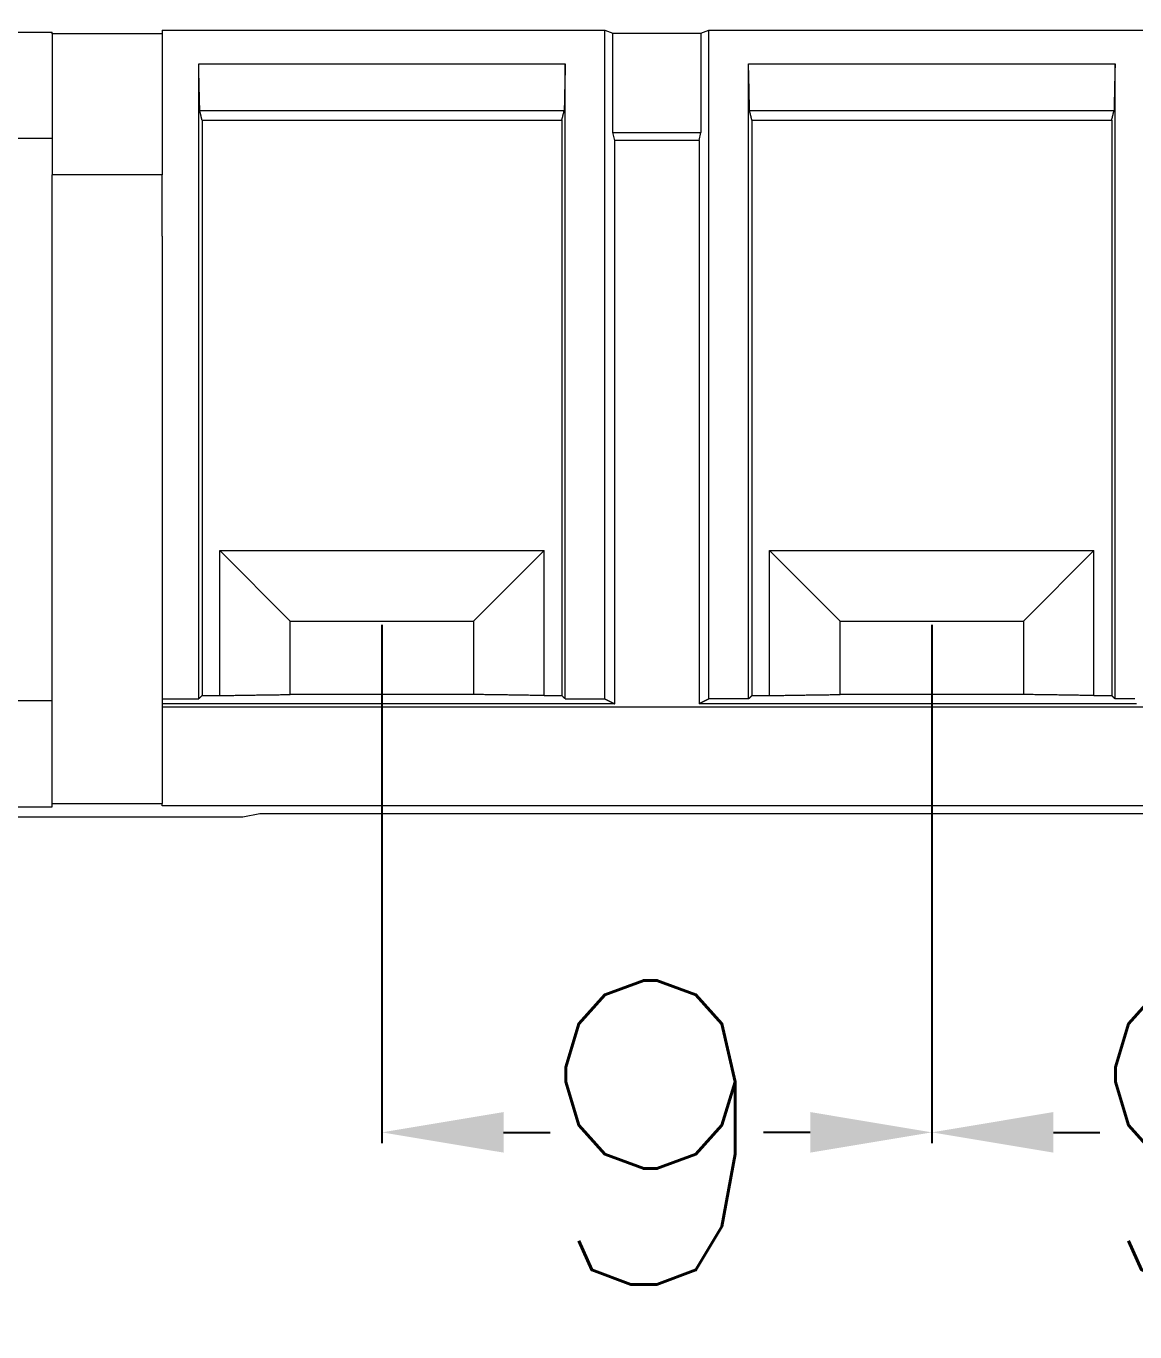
# Model space of a CAD drawing. Header units: millimetres. Extents: x 1136 to 1992, y 400 to 1005.
# Drawn here: x 1215.56 to 1233.8, y 635.07 to 656.54 of the extents above; entities that cross this region are included whole.
import ezdxf

# ---------------------------------------------------------------- set-up
doc = ezdxf.new("R2010")
doc.units = ezdxf.units.MM
doc.layers.add('6', color=7, linetype='Continuous', true_color=0xffffff)
doc.styles.get("Standard").update_dxf_attribs({"font": 'txt', "bigfont": 'gbcbig.shx'})
doc.dimstyles.get("Standard").update_dxf_attribs({"dimtxt": 5, "dimasz": 2, "dimexe": 0.18, "dimexo": 0.0625, "dimgap": 0.09, "dimtad": 0, "dimdec": 1, "dimdsep": 46, "dimtxsty": 'Standard', "dimcen": 0.09, "dimclrd": 5, "dimclre": 5, "dimclrt": 3, "dimadec": 0, "dimazin": 2, "dimtfac": 1, "dimtdec": 1, "dimtofl": 0, "dimtmove": 0, "dimatfit": 3, "dimfxl": 1, "dimtolj": 1, "dimtzin": 0, "dimarcsym": 0})

# ---------------------------------------------------------------- blocks, each defined once
blk = doc.blocks.new('*D105')
at = {"color": 5, "lineweight": -2}
for p, q in [((1212.867, 651.906), (1212.867, 662.823)), ((1214.867, 662.643), (1338.367, 662.643)), ((1481.212, 662.643), (1357.713, 662.643)), ((1483.212, 651.745), (1483.212, 662.823))]:
    blk.add_line(p, q, dxfattribs=at)
at = {"color": 5}
for points in [[(1214.867, 662.976), (1214.867, 662.31), (1212.867, 662.643)], [(1481.212, 662.976), (1481.212, 662.31), (1483.212, 662.643)]]:
    blk.add_solid(points, dxfattribs=at)
at = {"layer": 'Defpoints', "color": 0}
for p in [(1483.212, 662.643), (1212.867, 651.844), (1483.212, 651.683)]:
    blk.add_point(p, dxfattribs=at)
at = {"color": 3, "lineweight": 18, "insert": (1348.04, 662.643), "char_height": 5, "attachment_point": 5}
blk.add_mtext('\\A1;270.3', dxfattribs=at)
blk = doc.blocks.new('*D107')
at = {"color": 5, "lineweight": -2}
for p, q in [((1209.601, 655.745), (1209.601, 670.106)), ((1211.601, 669.926), (1337.95, 669.926)), ((1484.479, 669.926), (1358.13, 669.926)), ((1486.479, 655.792), (1486.479, 670.106))]:
    blk.add_line(p, q, dxfattribs=at)
at = {"color": 5}
for points in [[(1211.601, 670.259), (1211.601, 669.592), (1209.601, 669.926)], [(1484.479, 670.259), (1484.479, 669.592), (1486.479, 669.926)]]:
    blk.add_solid(points, dxfattribs=at)
at = {"layer": 'Defpoints', "color": 0}
for p in [(1486.479, 669.926), (1209.601, 655.682), (1486.479, 655.73)]:
    blk.add_point(p, dxfattribs=at)
at = {"color": 3, "lineweight": 18, "insert": (1348.04, 669.926), "char_height": 5, "attachment_point": 5}
blk.add_mtext('\\A1;276.9', dxfattribs=at)
blk = doc.blocks.new('*D108')
at = {"color": 5, "lineweight": -2}
for p, q in [((1221.41, 646.696), (1221.41, 638.172)), ((1230.455, 646.696), (1230.455, 638.172)), ((1223.41, 638.352), (1224.176, 638.352)), ((1228.455, 638.352), (1227.689, 638.352))]:
    blk.add_line(p, q, dxfattribs=at)
at = {"color": 5}
for points in [[(1223.41, 638.686), (1223.41, 638.019), (1221.41, 638.352)], [(1228.455, 638.686), (1228.455, 638.019), (1230.455, 638.352)]]:
    blk.add_solid(points, dxfattribs=at)
at = {"layer": 'Defpoints', "color": 0}
for p in [(1221.41, 646.758), (1230.455, 646.758), (1230.455, 638.352)]:
    blk.add_point(p, dxfattribs=at)
at = {"color": 3, "lineweight": 18, "insert": (1225.932, 638.352), "char_height": 5, "attachment_point": 5}
blk.add_mtext('\\A1;9', dxfattribs=at)
blk = doc.blocks.new('*D109')
at = {"color": 5, "lineweight": -2}
for p, q in [((1239.5, 646.696), (1239.5, 638.172)), ((1230.455, 640.991), (1230.455, 638.172)), ((1232.455, 638.352), (1233.221, 638.352)), ((1237.5, 638.352), (1236.734, 638.352))]:
    blk.add_line(p, q, dxfattribs=at)
at = {"color": 5}
for points in [[(1232.455, 638.686), (1232.455, 638.019), (1230.455, 638.352)], [(1237.5, 638.686), (1237.5, 638.019), (1239.5, 638.352)]]:
    blk.add_solid(points, dxfattribs=at)
at = {"layer": 'Defpoints', "color": 0}
for p in [(1239.5, 646.758), (1230.455, 641.054), (1239.5, 638.352)]:
    blk.add_point(p, dxfattribs=at)
at = {"color": 3, "lineweight": 18, "insert": (1234.977, 638.352), "char_height": 5, "attachment_point": 5}
blk.add_mtext('\\A1;9', dxfattribs=at)

msp = doc.modelspace()

# ---------------------------------------------------------------- linework, layer by layer
at = {"layer": '6', "color": 92, "linetype": 'Continuous', "lineweight": 18}
for p, q in [((1210.265, 656.446), (1215.983, 656.446)), ((1215.983, 656.416), (1215.983, 656.446)), ((1217.792, 656.416), (1215.983, 656.416)), ((1215.983, 656.416), (1215.983, 654.095)), ((1217.792, 656.479), (1225.077, 656.479)), ((1217.792, 656.479), (1217.792, 656.416)), ((1217.792, 656.416), (1217.792, 654.095)), ((1225.077, 645.479), (1225.077, 656.479)), ((1225.077, 656.479), (1225.21, 656.426)), ((1225.21, 654.794), (1225.21, 656.426)), ((1225.21, 656.426), (1226.655, 656.426)), ((1226.655, 656.426), (1226.788, 656.479)), ((1226.655, 656.426), (1226.655, 654.794)), ((1226.788, 645.479), (1226.788, 656.479)), ((1226.788, 656.479), (1234.122, 656.479)), ((1218.395, 645.479), (1218.395, 655.924)), ((1224.425, 645.479), (1224.425, 655.924)), ((1227.44, 645.479), (1227.44, 655.924)), ((1233.47, 645.479), (1233.47, 655.924)), ((1218.45, 654.999), (1218.45, 645.535)), ((1224.37, 654.999), (1224.37, 645.535)), ((1227.495, 654.999), (1227.495, 645.535)), ((1233.415, 654.999), (1233.415, 645.535)), ((1209.763, 654.698), (1215.983, 654.698)), ((1225.238, 654.664), (1225.21, 654.794)), ((1225.21, 654.794), (1226.655, 654.794)), ((1226.626, 654.664), (1226.655, 654.794)), ((1226.626, 654.664), (1225.238, 654.664)), ((1225.238, 645.399), (1225.238, 654.664)), ((1226.626, 654.664), (1226.626, 645.399)), ((1217.792, 654.095), (1215.983, 654.095)), ((1215.983, 653.09), (1215.983, 654.095)), ((1217.792, 653.09), (1217.792, 654.095)), ((1215.983, 644.261), (1215.983, 653.09)), ((1217.792, 653.09), (1217.792, 644.261)), ((1218.742, 645.535), (1218.742, 647.919)), ((1218.742, 647.919), (1219.902, 646.758)), ((1218.742, 647.919), (1224.078, 647.919)), ((1224.078, 647.919), (1222.917, 646.758)), ((1224.078, 645.535), (1224.078, 647.919)), ((1227.787, 647.919), (1233.123, 647.919)), ((1227.787, 645.535), (1227.787, 647.919)), ((1227.787, 647.919), (1228.947, 646.758)), ((1233.123, 647.919), (1231.962, 646.758)), ((1233.123, 645.535), (1233.123, 647.919)), ((1219.902, 646.758), (1222.917, 646.758)), ((1219.902, 645.552), (1219.902, 646.758)), ((1222.917, 646.758), (1222.917, 645.552)), ((1228.947, 645.552), (1228.947, 646.758)), ((1228.947, 646.758), (1231.962, 646.758)), ((1231.962, 646.758), (1231.962, 645.552)), ((1209.763, 645.452), (1215.983, 645.452)), ((1217.792, 645.351), (1288.497, 645.351)), ((1215.983, 643.758), (1215.983, 644.261)), ((1217.792, 644.261), (1217.792, 643.758)), ((1215.983, 643.704), (1215.983, 643.758)), ((1217.792, 643.724), (1217.792, 643.758)), ((1210.104, 643.542), (1219.12, 643.542)), ((1210.265, 643.704), (1215.983, 643.704)), ((1342.613, 643.724), (1217.792, 643.724)), ((1219.12, 643.542), (1219.401, 643.598)), ((1219.401, 643.598), (1476.679, 643.598))]:
    msp.add_line(p, q, dxfattribs=at)
at = {"layer": '6', "color": 155, "linetype": 'Continuous', "lineweight": 13}
msp.add_line((1215.983, 643.762), (1217.792, 643.762), dxfattribs=at)
at = {"layer": '6', "color": 92, "linetype": 'Continuous', "lineweight": 18}
for points in [[(1218.395, 655.924), (1218.516, 655.924), (1218.636, 655.924), (1218.757, 655.924), (1218.877, 655.924), (1218.998, 655.924), (1219.119, 655.924), (1219.239, 655.924), (1219.36, 655.924), (1219.48, 655.924), (1219.601, 655.924), (1219.722, 655.924), (1219.842, 655.924), (1219.963, 655.924), (1220.083, 655.924), (1220.204, 655.924), (1220.325, 655.924), (1220.445, 655.924), (1220.566, 655.924), (1220.686, 655.924), (1220.807, 655.924), (1220.928, 655.924), (1221.048, 655.924), (1221.169, 655.924), (1221.289, 655.924), (1221.41, 655.924), (1221.531, 655.924), (1221.651, 655.924), (1221.772, 655.924), (1221.892, 655.924), (1222.013, 655.924), (1222.134, 655.924), (1222.254, 655.924), (1222.375, 655.924), (1222.495, 655.924), (1222.616, 655.924), (1222.737, 655.924), (1222.857, 655.924), (1222.978, 655.924), (1223.098, 655.924), (1223.219, 655.924), (1223.34, 655.924), (1223.46, 655.924), (1223.581, 655.924), (1223.701, 655.924), (1223.822, 655.924), (1223.943, 655.924), (1224.063, 655.924), (1224.184, 655.924), (1224.304, 655.924), (1224.425, 655.924)], [(1218.413, 655.15), (1218.412, 655.166), (1218.412, 655.181), (1218.411, 655.197), (1218.411, 655.212), (1218.411, 655.228), (1218.41, 655.243), (1218.41, 655.258), (1218.41, 655.274), (1218.409, 655.289), (1218.409, 655.305), (1218.409, 655.32), (1218.408, 655.336), (1218.408, 655.351), (1218.408, 655.367), (1218.407, 655.382), (1218.407, 655.398), (1218.407, 655.413), (1218.406, 655.429), (1218.406, 655.444), (1218.405, 655.46), (1218.405, 655.475), (1218.405, 655.491), (1218.404, 655.506), (1218.404, 655.522), (1218.404, 655.537), (1218.403, 655.552), (1218.403, 655.568), (1218.403, 655.583), (1218.402, 655.599), (1218.402, 655.614), (1218.402, 655.63), (1218.401, 655.645), (1218.401, 655.661), (1218.401, 655.676), (1218.4, 655.692), (1218.4, 655.707), (1218.4, 655.723), (1218.399, 655.738), (1218.399, 655.754), (1218.398, 655.769), (1218.398, 655.785), (1218.398, 655.8), (1218.397, 655.816), (1218.397, 655.831), (1218.397, 655.846), (1218.396, 655.862), (1218.396, 655.877), (1218.396, 655.893), (1218.395, 655.908), (1218.395, 655.924)], [(1224.425, 655.924), (1224.425, 655.908), (1224.424, 655.893), (1224.424, 655.877), (1224.424, 655.862), (1224.423, 655.846), (1224.423, 655.831), (1224.423, 655.816), (1224.422, 655.8), (1224.422, 655.785), (1224.421, 655.769), (1224.421, 655.754), (1224.421, 655.738), (1224.42, 655.723), (1224.42, 655.707), (1224.42, 655.692), (1224.419, 655.676), (1224.419, 655.661), (1224.419, 655.645), (1224.418, 655.63), (1224.418, 655.614), (1224.418, 655.599), (1224.417, 655.583), (1224.417, 655.568), (1224.417, 655.552), (1224.416, 655.537), (1224.416, 655.522), (1224.416, 655.506), (1224.415, 655.491), (1224.415, 655.475), (1224.414, 655.46), (1224.414, 655.444), (1224.414, 655.429), (1224.413, 655.413), (1224.413, 655.398), (1224.413, 655.382), (1224.412, 655.367), (1224.412, 655.351), (1224.412, 655.336), (1224.411, 655.32), (1224.411, 655.305), (1224.411, 655.289), (1224.41, 655.274), (1224.41, 655.258), (1224.41, 655.243), (1224.409, 655.228), (1224.409, 655.212), (1224.408, 655.197), (1224.408, 655.181), (1224.408, 655.166), (1224.407, 655.15)], [(1227.44, 655.924), (1227.561, 655.924), (1227.681, 655.924), (1227.802, 655.924), (1227.922, 655.924), (1228.043, 655.924), (1228.164, 655.924), (1228.284, 655.924), (1228.405, 655.924), (1228.525, 655.924), (1228.646, 655.924), (1228.767, 655.924), (1228.887, 655.924), (1229.008, 655.924), (1229.128, 655.924), (1229.249, 655.924), (1229.37, 655.924), (1229.49, 655.924), (1229.611, 655.924), (1229.731, 655.924), (1229.852, 655.924), (1229.973, 655.924), (1230.093, 655.924), (1230.214, 655.924), (1230.334, 655.924), (1230.455, 655.924), (1230.576, 655.924), (1230.696, 655.924), (1230.817, 655.924), (1230.937, 655.924), (1231.058, 655.924), (1231.179, 655.924), (1231.299, 655.924), (1231.42, 655.924), (1231.54, 655.924), (1231.661, 655.924), (1231.782, 655.924), (1231.902, 655.924), (1232.023, 655.924), (1232.143, 655.924), (1232.264, 655.924), (1232.385, 655.924), (1232.505, 655.924), (1232.626, 655.924), (1232.746, 655.924), (1232.867, 655.924), (1232.988, 655.924), (1233.108, 655.924), (1233.229, 655.924), (1233.349, 655.924), (1233.47, 655.924)], [(1227.458, 655.15), (1227.457, 655.166), (1227.457, 655.181), (1227.456, 655.197), (1227.456, 655.212), (1227.456, 655.228), (1227.455, 655.243), (1227.455, 655.258), (1227.455, 655.274), (1227.454, 655.289), (1227.454, 655.305), (1227.454, 655.32), (1227.453, 655.336), (1227.453, 655.351), (1227.453, 655.367), (1227.452, 655.382), (1227.452, 655.398), (1227.452, 655.413), (1227.451, 655.429), (1227.451, 655.444), (1227.45, 655.46), (1227.45, 655.475), (1227.45, 655.491), (1227.449, 655.506), (1227.449, 655.522), (1227.449, 655.537), (1227.448, 655.552), (1227.448, 655.568), (1227.448, 655.583), (1227.447, 655.599), (1227.447, 655.614), (1227.447, 655.63), (1227.446, 655.645), (1227.446, 655.661), (1227.446, 655.676), (1227.445, 655.692), (1227.445, 655.707), (1227.445, 655.723), (1227.444, 655.738), (1227.444, 655.754), (1227.443, 655.769), (1227.443, 655.785), (1227.443, 655.8), (1227.442, 655.816), (1227.442, 655.831), (1227.442, 655.846), (1227.441, 655.862), (1227.441, 655.877), (1227.441, 655.893), (1227.44, 655.908), (1227.44, 655.924)], [(1233.47, 655.924), (1233.47, 655.908), (1233.469, 655.893), (1233.469, 655.877), (1233.469, 655.862), (1233.468, 655.846), (1233.468, 655.831), (1233.468, 655.816), (1233.467, 655.8), (1233.467, 655.785), (1233.466, 655.769), (1233.466, 655.754), (1233.466, 655.738), (1233.465, 655.723), (1233.465, 655.707), (1233.465, 655.692), (1233.464, 655.676), (1233.464, 655.661), (1233.464, 655.645), (1233.463, 655.63), (1233.463, 655.614), (1233.463, 655.599), (1233.462, 655.583), (1233.462, 655.568), (1233.462, 655.552), (1233.461, 655.537), (1233.461, 655.522), (1233.461, 655.506), (1233.46, 655.491), (1233.46, 655.475), (1233.459, 655.46), (1233.459, 655.444), (1233.459, 655.429), (1233.458, 655.413), (1233.458, 655.398), (1233.458, 655.382), (1233.457, 655.367), (1233.457, 655.351), (1233.457, 655.336), (1233.456, 655.32), (1233.456, 655.305), (1233.456, 655.289), (1233.455, 655.274), (1233.455, 655.258), (1233.455, 655.243), (1233.454, 655.228), (1233.454, 655.212), (1233.453, 655.197), (1233.453, 655.181), (1233.453, 655.166), (1233.452, 655.15)], [(1224.407, 655.15), (1224.288, 655.15), (1224.168, 655.15), (1224.048, 655.15), (1223.928, 655.15), (1223.808, 655.15), (1223.688, 655.15), (1223.568, 655.15), (1223.448, 655.15), (1223.328, 655.15), (1223.208, 655.15), (1223.089, 655.15), (1222.969, 655.15), (1222.849, 655.15), (1222.729, 655.15), (1222.609, 655.15), (1222.489, 655.15), (1222.369, 655.15), (1222.249, 655.15), (1222.129, 655.15), (1222.009, 655.15), (1221.89, 655.15), (1221.77, 655.15), (1221.65, 655.15), (1221.53, 655.15), (1221.41, 655.15), (1221.29, 655.15), (1221.17, 655.15), (1221.05, 655.15), (1220.93, 655.15), (1220.81, 655.15), (1220.691, 655.15), (1220.571, 655.15), (1220.451, 655.15), (1220.331, 655.15), (1220.211, 655.15), (1220.091, 655.15), (1219.971, 655.15), (1219.851, 655.15), (1219.731, 655.15), (1219.611, 655.15), (1219.492, 655.15), (1219.372, 655.15), (1219.252, 655.15), (1219.132, 655.15), (1219.012, 655.15), (1218.892, 655.15), (1218.772, 655.15), (1218.652, 655.15), (1218.532, 655.15), (1218.413, 655.15)], [(1218.45, 654.999), (1218.449, 655.002), (1218.449, 655.005), (1218.448, 655.008), (1218.447, 655.011), (1218.446, 655.014), (1218.446, 655.017), (1218.445, 655.02), (1218.444, 655.023), (1218.443, 655.026), (1218.443, 655.029), (1218.442, 655.032), (1218.441, 655.035), (1218.44, 655.038), (1218.44, 655.041), (1218.439, 655.045), (1218.438, 655.048), (1218.437, 655.051), (1218.437, 655.054), (1218.436, 655.057), (1218.435, 655.06), (1218.434, 655.063), (1218.434, 655.066), (1218.433, 655.069), (1218.432, 655.072), (1218.431, 655.075), (1218.431, 655.078), (1218.43, 655.081), (1218.429, 655.084), (1218.428, 655.087), (1218.428, 655.09), (1218.427, 655.093), (1218.426, 655.096), (1218.425, 655.099), (1218.425, 655.102), (1218.424, 655.105), (1218.423, 655.108), (1218.422, 655.111), (1218.422, 655.114), (1218.421, 655.117), (1218.42, 655.12), (1218.419, 655.123), (1218.419, 655.126), (1218.418, 655.129), (1218.417, 655.132), (1218.416, 655.135), (1218.416, 655.138), (1218.415, 655.141), (1218.414, 655.144), (1218.413, 655.147), (1218.413, 655.15)], [(1224.37, 654.999), (1224.37, 655.002), (1224.371, 655.005), (1224.372, 655.008), (1224.373, 655.011), (1224.373, 655.014), (1224.374, 655.017), (1224.375, 655.02), (1224.376, 655.023), (1224.377, 655.026), (1224.377, 655.029), (1224.378, 655.032), (1224.379, 655.035), (1224.38, 655.038), (1224.38, 655.041), (1224.381, 655.045), (1224.382, 655.048), (1224.383, 655.051), (1224.383, 655.054), (1224.384, 655.057), (1224.385, 655.06), (1224.386, 655.063), (1224.386, 655.066), (1224.387, 655.069), (1224.388, 655.072), (1224.389, 655.075), (1224.389, 655.078), (1224.39, 655.081), (1224.391, 655.084), (1224.392, 655.087), (1224.392, 655.09), (1224.393, 655.093), (1224.394, 655.096), (1224.395, 655.099), (1224.395, 655.102), (1224.396, 655.105), (1224.397, 655.108), (1224.398, 655.111), (1224.398, 655.114), (1224.399, 655.117), (1224.4, 655.12), (1224.401, 655.123), (1224.401, 655.126), (1224.402, 655.129), (1224.403, 655.132), (1224.404, 655.135), (1224.404, 655.138), (1224.405, 655.141), (1224.406, 655.144), (1224.407, 655.147), (1224.407, 655.15)], [(1233.452, 655.15), (1233.333, 655.15), (1233.213, 655.15), (1233.093, 655.15), (1232.973, 655.15), (1232.853, 655.15), (1232.733, 655.15), (1232.613, 655.15), (1232.493, 655.15), (1232.373, 655.15), (1232.253, 655.15), (1232.134, 655.15), (1232.014, 655.15), (1231.894, 655.15), (1231.774, 655.15), (1231.654, 655.15), (1231.534, 655.15), (1231.414, 655.15), (1231.294, 655.15), (1231.174, 655.15), (1231.054, 655.15), (1230.935, 655.15), (1230.815, 655.15), (1230.695, 655.15), (1230.575, 655.15), (1230.455, 655.15), (1230.335, 655.15), (1230.215, 655.15), (1230.095, 655.15), (1229.975, 655.15), (1229.855, 655.15), (1229.736, 655.15), (1229.616, 655.15), (1229.496, 655.15), (1229.376, 655.15), (1229.256, 655.15), (1229.136, 655.15), (1229.016, 655.15), (1228.896, 655.15), (1228.776, 655.15), (1228.656, 655.15), (1228.537, 655.15), (1228.417, 655.15), (1228.297, 655.15), (1228.177, 655.15), (1228.057, 655.15), (1227.937, 655.15), (1227.817, 655.15), (1227.697, 655.15), (1227.577, 655.15), (1227.458, 655.15)], [(1227.495, 654.999), (1227.494, 655.002), (1227.494, 655.005), (1227.493, 655.008), (1227.492, 655.011), (1227.491, 655.014), (1227.491, 655.017), (1227.49, 655.02), (1227.489, 655.023), (1227.488, 655.026), (1227.488, 655.029), (1227.487, 655.032), (1227.486, 655.035), (1227.485, 655.038), (1227.485, 655.041), (1227.484, 655.045), (1227.483, 655.048), (1227.482, 655.051), (1227.482, 655.054), (1227.481, 655.057), (1227.48, 655.06), (1227.479, 655.063), (1227.479, 655.066), (1227.478, 655.069), (1227.477, 655.072), (1227.476, 655.075), (1227.476, 655.078), (1227.475, 655.081), (1227.474, 655.084), (1227.473, 655.087), (1227.473, 655.09), (1227.472, 655.093), (1227.471, 655.096), (1227.47, 655.099), (1227.47, 655.102), (1227.469, 655.105), (1227.468, 655.108), (1227.467, 655.111), (1227.467, 655.114), (1227.466, 655.117), (1227.465, 655.12), (1227.464, 655.123), (1227.464, 655.126), (1227.463, 655.129), (1227.462, 655.132), (1227.461, 655.135), (1227.461, 655.138), (1227.46, 655.141), (1227.459, 655.144), (1227.458, 655.147), (1227.458, 655.15)], [(1233.415, 654.999), (1233.415, 655.002), (1233.416, 655.005), (1233.417, 655.008), (1233.418, 655.011), (1233.418, 655.014), (1233.419, 655.017), (1233.42, 655.02), (1233.421, 655.023), (1233.422, 655.026), (1233.422, 655.029), (1233.423, 655.032), (1233.424, 655.035), (1233.425, 655.038), (1233.425, 655.041), (1233.426, 655.045), (1233.427, 655.048), (1233.428, 655.051), (1233.428, 655.054), (1233.429, 655.057), (1233.43, 655.06), (1233.431, 655.063), (1233.431, 655.066), (1233.432, 655.069), (1233.433, 655.072), (1233.434, 655.075), (1233.434, 655.078), (1233.435, 655.081), (1233.436, 655.084), (1233.437, 655.087), (1233.437, 655.09), (1233.438, 655.093), (1233.439, 655.096), (1233.44, 655.099), (1233.44, 655.102), (1233.441, 655.105), (1233.442, 655.108), (1233.443, 655.111), (1233.443, 655.114), (1233.444, 655.117), (1233.445, 655.12), (1233.446, 655.123), (1233.446, 655.126), (1233.447, 655.129), (1233.448, 655.132), (1233.449, 655.135), (1233.449, 655.138), (1233.45, 655.141), (1233.451, 655.144), (1233.452, 655.147), (1233.452, 655.15)], [(1218.45, 654.999), (1218.569, 654.999), (1218.687, 654.999), (1218.805, 654.999), (1218.924, 654.999), (1219.042, 654.999), (1219.161, 654.999), (1219.279, 654.999), (1219.397, 654.999), (1219.516, 654.999), (1219.634, 654.999), (1219.753, 654.999), (1219.871, 654.999), (1219.989, 654.999), (1220.108, 654.999), (1220.226, 654.999), (1220.344, 654.999), (1220.463, 654.999), (1220.581, 654.999), (1220.7, 654.999), (1220.818, 654.999), (1220.936, 654.999), (1221.055, 654.999), (1221.173, 654.999), (1221.292, 654.999), (1221.41, 654.999), (1221.528, 654.999), (1221.647, 654.999), (1221.765, 654.999), (1221.884, 654.999), (1222.002, 654.999), (1222.12, 654.999), (1222.239, 654.999), (1222.357, 654.999), (1222.475, 654.999), (1222.594, 654.999), (1222.712, 654.999), (1222.831, 654.999), (1222.949, 654.999), (1223.067, 654.999), (1223.186, 654.999), (1223.304, 654.999), (1223.423, 654.999), (1223.541, 654.999), (1223.659, 654.999), (1223.778, 654.999), (1223.896, 654.999), (1224.015, 654.999), (1224.133, 654.999), (1224.251, 654.999), (1224.37, 654.999)], [(1227.495, 654.999), (1227.614, 654.999), (1227.732, 654.999), (1227.85, 654.999), (1227.969, 654.999), (1228.087, 654.999), (1228.206, 654.999), (1228.324, 654.999), (1228.442, 654.999), (1228.561, 654.999), (1228.679, 654.999), (1228.798, 654.999), (1228.916, 654.999), (1229.034, 654.999), (1229.153, 654.999), (1229.271, 654.999), (1229.389, 654.999), (1229.508, 654.999), (1229.626, 654.999), (1229.745, 654.999), (1229.863, 654.999), (1229.981, 654.999), (1230.1, 654.999), (1230.218, 654.999), (1230.337, 654.999), (1230.455, 654.999), (1230.573, 654.999), (1230.692, 654.999), (1230.81, 654.999), (1230.929, 654.999), (1231.047, 654.999), (1231.165, 654.999), (1231.284, 654.999), (1231.402, 654.999), (1231.52, 654.999), (1231.639, 654.999), (1231.757, 654.999), (1231.876, 654.999), (1231.994, 654.999), (1232.112, 654.999), (1232.231, 654.999), (1232.349, 654.999), (1232.468, 654.999), (1232.586, 654.999), (1232.704, 654.999), (1232.823, 654.999), (1232.941, 654.999), (1233.06, 654.999), (1233.178, 654.999), (1233.296, 654.999), (1233.415, 654.999)], [(1217.792, 645.479), (1217.804, 645.479), (1217.816, 645.479), (1217.828, 645.479), (1217.84, 645.479), (1217.852, 645.479), (1217.864, 645.479), (1217.876, 645.479), (1217.888, 645.479), (1217.901, 645.479), (1217.913, 645.479), (1217.925, 645.479), (1217.937, 645.479), (1217.949, 645.479), (1217.961, 645.479), (1217.973, 645.479), (1217.985, 645.479), (1217.997, 645.479), (1218.009, 645.479), (1218.021, 645.479), (1218.033, 645.479), (1218.045, 645.479), (1218.057, 645.479), (1218.069, 645.479), (1218.081, 645.479), (1218.093, 645.479), (1218.106, 645.479), (1218.118, 645.479), (1218.13, 645.479), (1218.142, 645.479), (1218.154, 645.479), (1218.166, 645.479), (1218.178, 645.479), (1218.19, 645.479), (1218.202, 645.479), (1218.214, 645.479), (1218.226, 645.479), (1218.238, 645.479), (1218.25, 645.479), (1218.262, 645.479), (1218.274, 645.479), (1218.286, 645.479), (1218.298, 645.479), (1218.311, 645.479), (1218.323, 645.479), (1218.335, 645.479), (1218.347, 645.479), (1218.359, 645.479), (1218.371, 645.479), (1218.383, 645.479), (1218.395, 645.479)], [(1218.45, 645.535), (1218.449, 645.534), (1218.448, 645.532), (1218.447, 645.531), (1218.446, 645.53), (1218.445, 645.529), (1218.444, 645.528), (1218.442, 645.527), (1218.441, 645.526), (1218.44, 645.525), (1218.439, 645.524), (1218.438, 645.523), (1218.437, 645.521), (1218.436, 645.52), (1218.435, 645.519), (1218.434, 645.518), (1218.433, 645.517), (1218.431, 645.516), (1218.43, 645.515), (1218.429, 645.514), (1218.428, 645.513), (1218.427, 645.511), (1218.426, 645.51), (1218.425, 645.509), (1218.424, 645.508), (1218.423, 645.507), (1218.421, 645.506), (1218.42, 645.505), (1218.419, 645.504), (1218.418, 645.503), (1218.417, 645.502), (1218.416, 645.5), (1218.415, 645.499), (1218.414, 645.498), (1218.413, 645.497), (1218.412, 645.496), (1218.41, 645.495), (1218.409, 645.494), (1218.408, 645.493), (1218.407, 645.492), (1218.406, 645.49), (1218.405, 645.489), (1218.404, 645.488), (1218.403, 645.487), (1218.402, 645.486), (1218.401, 645.485), (1218.399, 645.484), (1218.398, 645.483), (1218.397, 645.482), (1218.396, 645.481), (1218.395, 645.479)], [(1218.45, 645.535), (1218.456, 645.535), (1218.462, 645.535), (1218.468, 645.535), (1218.474, 645.535), (1218.479, 645.535), (1218.485, 645.535), (1218.491, 645.535), (1218.497, 645.535), (1218.503, 645.535), (1218.509, 645.535), (1218.514, 645.535), (1218.52, 645.535), (1218.526, 645.535), (1218.532, 645.535), (1218.538, 645.535), (1218.544, 645.535), (1218.549, 645.535), (1218.555, 645.535), (1218.561, 645.535), (1218.567, 645.535), (1218.573, 645.535), (1218.579, 645.535), (1218.584, 645.535), (1218.59, 645.535), (1218.596, 645.535), (1218.602, 645.535), (1218.608, 645.535), (1218.614, 645.535), (1218.619, 645.535), (1218.625, 645.535), (1218.631, 645.535), (1218.637, 645.535), (1218.643, 645.535), (1218.649, 645.535), (1218.654, 645.535), (1218.66, 645.535), (1218.666, 645.535), (1218.672, 645.535), (1218.678, 645.535), (1218.684, 645.535), (1218.689, 645.535), (1218.695, 645.535), (1218.701, 645.535), (1218.707, 645.535), (1218.713, 645.535), (1218.719, 645.535), (1218.724, 645.535), (1218.73, 645.535), (1218.736, 645.535), (1218.742, 645.535)], [(1218.742, 645.535), (1218.765, 645.535), (1218.788, 645.535), (1218.812, 645.536), (1218.835, 645.536), (1218.858, 645.536), (1218.881, 645.537), (1218.904, 645.537), (1218.928, 645.537), (1218.951, 645.538), (1218.974, 645.538), (1218.997, 645.539), (1219.021, 645.539), (1219.044, 645.539), (1219.067, 645.54), (1219.09, 645.54), (1219.113, 645.54), (1219.137, 645.541), (1219.16, 645.541), (1219.183, 645.541), (1219.206, 645.542), (1219.229, 645.542), (1219.253, 645.542), (1219.276, 645.543), (1219.299, 645.543), (1219.322, 645.543), (1219.345, 645.544), (1219.369, 645.544), (1219.392, 645.545), (1219.415, 645.545), (1219.438, 645.545), (1219.461, 645.546), (1219.485, 645.546), (1219.508, 645.546), (1219.531, 645.547), (1219.554, 645.547), (1219.578, 645.547), (1219.601, 645.548), (1219.624, 645.548), (1219.647, 645.548), (1219.67, 645.549), (1219.694, 645.549), (1219.717, 645.549), (1219.74, 645.55), (1219.763, 645.55), (1219.786, 645.55), (1219.81, 645.551), (1219.833, 645.551), (1219.856, 645.552), (1219.879, 645.552), (1219.902, 645.552)], [(1222.917, 645.552), (1222.857, 645.552), (1222.797, 645.552), (1222.737, 645.552), (1222.676, 645.552), (1222.616, 645.552), (1222.556, 645.552), (1222.495, 645.552), (1222.435, 645.552), (1222.375, 645.552), (1222.314, 645.552), (1222.254, 645.552), (1222.194, 645.552), (1222.134, 645.552), (1222.073, 645.552), (1222.013, 645.552), (1221.953, 645.552), (1221.892, 645.552), (1221.832, 645.552), (1221.772, 645.552), (1221.711, 645.552), (1221.651, 645.552), (1221.591, 645.552), (1221.531, 645.552), (1221.47, 645.552), (1221.41, 645.552), (1221.35, 645.552), (1221.289, 645.552), (1221.229, 645.552), (1221.169, 645.552), (1221.108, 645.552), (1221.048, 645.552), (1220.988, 645.552), (1220.928, 645.552), (1220.867, 645.552), (1220.807, 645.552), (1220.747, 645.552), (1220.686, 645.552), (1220.626, 645.552), (1220.566, 645.552), (1220.505, 645.552), (1220.445, 645.552), (1220.385, 645.552), (1220.325, 645.552), (1220.264, 645.552), (1220.204, 645.552), (1220.144, 645.552), (1220.083, 645.552), (1220.023, 645.552), (1219.963, 645.552), (1219.902, 645.552)], [(1224.078, 645.535), (1224.055, 645.535), (1224.032, 645.535), (1224.008, 645.536), (1223.985, 645.536), (1223.962, 645.536), (1223.939, 645.537), (1223.915, 645.537), (1223.892, 645.537), (1223.869, 645.538), (1223.846, 645.538), (1223.823, 645.539), (1223.799, 645.539), (1223.776, 645.539), (1223.753, 645.54), (1223.73, 645.54), (1223.707, 645.54), (1223.683, 645.541), (1223.66, 645.541), (1223.637, 645.541), (1223.614, 645.542), (1223.591, 645.542), (1223.567, 645.542), (1223.544, 645.543), (1223.521, 645.543), (1223.498, 645.543), (1223.475, 645.544), (1223.451, 645.544), (1223.428, 645.545), (1223.405, 645.545), (1223.382, 645.545), (1223.358, 645.546), (1223.335, 645.546), (1223.312, 645.546), (1223.289, 645.547), (1223.266, 645.547), (1223.242, 645.547), (1223.219, 645.548), (1223.196, 645.548), (1223.173, 645.548), (1223.15, 645.549), (1223.126, 645.549), (1223.103, 645.549), (1223.08, 645.55), (1223.057, 645.55), (1223.034, 645.55), (1223.01, 645.551), (1222.987, 645.551), (1222.964, 645.552), (1222.941, 645.552), (1222.917, 645.552)], [(1224.078, 645.535), (1224.084, 645.535), (1224.09, 645.535), (1224.095, 645.535), (1224.101, 645.535), (1224.107, 645.535), (1224.113, 645.535), (1224.119, 645.535), (1224.125, 645.535), (1224.13, 645.535), (1224.136, 645.535), (1224.142, 645.535), (1224.148, 645.535), (1224.154, 645.535), (1224.16, 645.535), (1224.165, 645.535), (1224.171, 645.535), (1224.177, 645.535), (1224.183, 645.535), (1224.189, 645.535), (1224.195, 645.535), (1224.2, 645.535), (1224.206, 645.535), (1224.212, 645.535), (1224.218, 645.535), (1224.224, 645.535), (1224.23, 645.535), (1224.236, 645.535), (1224.241, 645.535), (1224.247, 645.535), (1224.253, 645.535), (1224.259, 645.535), (1224.265, 645.535), (1224.271, 645.535), (1224.276, 645.535), (1224.282, 645.535), (1224.288, 645.535), (1224.294, 645.535), (1224.3, 645.535), (1224.306, 645.535), (1224.311, 645.535), (1224.317, 645.535), (1224.323, 645.535), (1224.329, 645.535), (1224.335, 645.535), (1224.341, 645.535), (1224.346, 645.535), (1224.352, 645.535), (1224.358, 645.535), (1224.364, 645.535), (1224.37, 645.535)], [(1224.425, 645.479), (1224.424, 645.481), (1224.423, 645.482), (1224.422, 645.483), (1224.421, 645.484), (1224.419, 645.485), (1224.418, 645.486), (1224.417, 645.487), (1224.416, 645.488), (1224.415, 645.489), (1224.414, 645.49), (1224.413, 645.492), (1224.412, 645.493), (1224.411, 645.494), (1224.41, 645.495), (1224.408, 645.496), (1224.407, 645.497), (1224.406, 645.498), (1224.405, 645.499), (1224.404, 645.5), (1224.403, 645.502), (1224.402, 645.503), (1224.401, 645.504), (1224.4, 645.505), (1224.398, 645.506), (1224.397, 645.507), (1224.396, 645.508), (1224.395, 645.509), (1224.394, 645.51), (1224.393, 645.511), (1224.392, 645.513), (1224.391, 645.514), (1224.39, 645.515), (1224.389, 645.516), (1224.387, 645.517), (1224.386, 645.518), (1224.385, 645.519), (1224.384, 645.52), (1224.383, 645.521), (1224.382, 645.523), (1224.381, 645.524), (1224.38, 645.525), (1224.379, 645.526), (1224.377, 645.527), (1224.376, 645.528), (1224.375, 645.529), (1224.374, 645.53), (1224.373, 645.531), (1224.372, 645.532), (1224.371, 645.534), (1224.37, 645.535)], [(1224.425, 645.479), (1224.438, 645.479), (1224.451, 645.479), (1224.464, 645.479), (1224.477, 645.479), (1224.49, 645.479), (1224.503, 645.479), (1224.516, 645.479), (1224.529, 645.479), (1224.542, 645.479), (1224.555, 645.479), (1224.568, 645.479), (1224.581, 645.479), (1224.595, 645.479), (1224.608, 645.479), (1224.621, 645.479), (1224.634, 645.479), (1224.647, 645.479), (1224.66, 645.479), (1224.673, 645.479), (1224.686, 645.479), (1224.699, 645.479), (1224.712, 645.479), (1224.725, 645.479), (1224.738, 645.479), (1224.751, 645.479), (1224.764, 645.479), (1224.777, 645.479), (1224.79, 645.479), (1224.803, 645.479), (1224.816, 645.479), (1224.829, 645.479), (1224.842, 645.479), (1224.855, 645.479), (1224.868, 645.479), (1224.881, 645.479), (1224.895, 645.479), (1224.908, 645.479), (1224.921, 645.479), (1224.934, 645.479), (1224.947, 645.479), (1224.96, 645.479), (1224.973, 645.479), (1224.986, 645.479), (1224.999, 645.479), (1225.012, 645.479), (1225.025, 645.479), (1225.038, 645.479), (1225.051, 645.479), (1225.064, 645.479), (1225.077, 645.479)], [(1225.077, 645.479), (1225.08, 645.478), (1225.084, 645.476), (1225.087, 645.475), (1225.09, 645.473), (1225.093, 645.471), (1225.096, 645.47), (1225.1, 645.468), (1225.103, 645.467), (1225.106, 645.465), (1225.109, 645.463), (1225.113, 645.462), (1225.116, 645.46), (1225.119, 645.458), (1225.122, 645.457), (1225.126, 645.455), (1225.129, 645.454), (1225.132, 645.452), (1225.135, 645.45), (1225.138, 645.449), (1225.142, 645.447), (1225.145, 645.446), (1225.148, 645.444), (1225.151, 645.442), (1225.155, 645.441), (1225.158, 645.439), (1225.161, 645.437), (1225.164, 645.436), (1225.167, 645.434), (1225.171, 645.433), (1225.174, 645.431), (1225.177, 645.429), (1225.18, 645.428), (1225.184, 645.426), (1225.187, 645.425), (1225.19, 645.423), (1225.193, 645.421), (1225.197, 645.42), (1225.2, 645.418), (1225.203, 645.416), (1225.206, 645.415), (1225.209, 645.413), (1225.213, 645.412), (1225.216, 645.41), (1225.219, 645.408), (1225.222, 645.407), (1225.226, 645.405), (1225.229, 645.404), (1225.232, 645.402), (1225.235, 645.4), (1225.238, 645.399)], [(1226.788, 645.479), (1226.785, 645.478), (1226.781, 645.476), (1226.778, 645.475), (1226.775, 645.473), (1226.772, 645.471), (1226.768, 645.47), (1226.765, 645.468), (1226.762, 645.467), (1226.759, 645.465), (1226.756, 645.463), (1226.752, 645.462), (1226.749, 645.46), (1226.746, 645.458), (1226.743, 645.457), (1226.739, 645.455), (1226.736, 645.454), (1226.733, 645.452), (1226.73, 645.45), (1226.727, 645.449), (1226.723, 645.447), (1226.72, 645.446), (1226.717, 645.444), (1226.714, 645.442), (1226.71, 645.441), (1226.707, 645.439), (1226.704, 645.437), (1226.701, 645.436), (1226.697, 645.434), (1226.694, 645.433), (1226.691, 645.431), (1226.688, 645.429), (1226.685, 645.428), (1226.681, 645.426), (1226.678, 645.425), (1226.675, 645.423), (1226.672, 645.421), (1226.668, 645.42), (1226.665, 645.418), (1226.662, 645.416), (1226.659, 645.415), (1226.656, 645.413), (1226.652, 645.412), (1226.649, 645.41), (1226.646, 645.408), (1226.643, 645.407), (1226.639, 645.405), (1226.636, 645.404), (1226.633, 645.402), (1226.63, 645.4), (1226.626, 645.399)], [(1227.44, 645.479), (1227.427, 645.479), (1227.414, 645.479), (1227.401, 645.479), (1227.388, 645.479), (1227.375, 645.479), (1227.362, 645.479), (1227.349, 645.479), (1227.336, 645.479), (1227.323, 645.479), (1227.31, 645.479), (1227.297, 645.479), (1227.283, 645.479), (1227.27, 645.479), (1227.257, 645.479), (1227.244, 645.479), (1227.231, 645.479), (1227.218, 645.479), (1227.205, 645.479), (1227.192, 645.479), (1227.179, 645.479), (1227.166, 645.479), (1227.153, 645.479), (1227.14, 645.479), (1227.127, 645.479), (1227.114, 645.479), (1227.101, 645.479), (1227.088, 645.479), (1227.075, 645.479), (1227.062, 645.479), (1227.049, 645.479), (1227.036, 645.479), (1227.023, 645.479), (1227.01, 645.479), (1226.997, 645.479), (1226.983, 645.479), (1226.97, 645.479), (1226.957, 645.479), (1226.944, 645.479), (1226.931, 645.479), (1226.918, 645.479), (1226.905, 645.479), (1226.892, 645.479), (1226.879, 645.479), (1226.866, 645.479), (1226.853, 645.479), (1226.84, 645.479), (1226.827, 645.479), (1226.814, 645.479), (1226.801, 645.479), (1226.788, 645.479)], [(1227.495, 645.535), (1227.494, 645.534), (1227.493, 645.532), (1227.492, 645.531), (1227.491, 645.53), (1227.49, 645.529), (1227.489, 645.528), (1227.487, 645.527), (1227.486, 645.526), (1227.485, 645.525), (1227.484, 645.524), (1227.483, 645.523), (1227.482, 645.521), (1227.481, 645.52), (1227.48, 645.519), (1227.479, 645.518), (1227.478, 645.517), (1227.476, 645.516), (1227.475, 645.515), (1227.474, 645.514), (1227.473, 645.513), (1227.472, 645.511), (1227.471, 645.51), (1227.47, 645.509), (1227.469, 645.508), (1227.468, 645.507), (1227.466, 645.506), (1227.465, 645.505), (1227.464, 645.504), (1227.463, 645.503), (1227.462, 645.502), (1227.461, 645.5), (1227.46, 645.499), (1227.459, 645.498), (1227.458, 645.497), (1227.457, 645.496), (1227.455, 645.495), (1227.454, 645.494), (1227.453, 645.493), (1227.452, 645.492), (1227.451, 645.49), (1227.45, 645.489), (1227.449, 645.488), (1227.448, 645.487), (1227.447, 645.486), (1227.446, 645.485), (1227.444, 645.484), (1227.443, 645.483), (1227.442, 645.482), (1227.441, 645.481), (1227.44, 645.479)], [(1227.495, 645.535), (1227.501, 645.535), (1227.507, 645.535), (1227.513, 645.535), (1227.519, 645.535), (1227.524, 645.535), (1227.53, 645.535), (1227.536, 645.535), (1227.542, 645.535), (1227.548, 645.535), (1227.554, 645.535), (1227.559, 645.535), (1227.565, 645.535), (1227.571, 645.535), (1227.577, 645.535), (1227.583, 645.535), (1227.589, 645.535), (1227.594, 645.535), (1227.6, 645.535), (1227.606, 645.535), (1227.612, 645.535), (1227.618, 645.535), (1227.624, 645.535), (1227.629, 645.535), (1227.635, 645.535), (1227.641, 645.535), (1227.647, 645.535), (1227.653, 645.535), (1227.659, 645.535), (1227.664, 645.535), (1227.67, 645.535), (1227.676, 645.535), (1227.682, 645.535), (1227.688, 645.535), (1227.694, 645.535), (1227.699, 645.535), (1227.705, 645.535), (1227.711, 645.535), (1227.717, 645.535), (1227.723, 645.535), (1227.729, 645.535), (1227.734, 645.535), (1227.74, 645.535), (1227.746, 645.535), (1227.752, 645.535), (1227.758, 645.535), (1227.764, 645.535), (1227.769, 645.535), (1227.775, 645.535), (1227.781, 645.535), (1227.787, 645.535)], [(1227.787, 645.535), (1227.81, 645.535), (1227.833, 645.535), (1227.857, 645.536), (1227.88, 645.536), (1227.903, 645.536), (1227.926, 645.537), (1227.949, 645.537), (1227.973, 645.537), (1227.996, 645.538), (1228.019, 645.538), (1228.042, 645.539), (1228.066, 645.539), (1228.089, 645.539), (1228.112, 645.54), (1228.135, 645.54), (1228.158, 645.54), (1228.182, 645.541), (1228.205, 645.541), (1228.228, 645.541), (1228.251, 645.542), (1228.274, 645.542), (1228.298, 645.542), (1228.321, 645.543), (1228.344, 645.543), (1228.367, 645.543), (1228.39, 645.544), (1228.414, 645.544), (1228.437, 645.545), (1228.46, 645.545), (1228.483, 645.545), (1228.506, 645.546), (1228.53, 645.546), (1228.553, 645.546), (1228.576, 645.547), (1228.599, 645.547), (1228.623, 645.547), (1228.646, 645.548), (1228.669, 645.548), (1228.692, 645.548), (1228.715, 645.549), (1228.739, 645.549), (1228.762, 645.549), (1228.785, 645.55), (1228.808, 645.55), (1228.831, 645.55), (1228.855, 645.551), (1228.878, 645.551), (1228.901, 645.552), (1228.924, 645.552), (1228.947, 645.552)], [(1231.962, 645.552), (1231.902, 645.552), (1231.842, 645.552), (1231.782, 645.552), (1231.721, 645.552), (1231.661, 645.552), (1231.601, 645.552), (1231.54, 645.552), (1231.48, 645.552), (1231.42, 645.552), (1231.359, 645.552), (1231.299, 645.552), (1231.239, 645.552), (1231.179, 645.552), (1231.118, 645.552), (1231.058, 645.552), (1230.998, 645.552), (1230.937, 645.552), (1230.877, 645.552), (1230.817, 645.552), (1230.756, 645.552), (1230.696, 645.552), (1230.636, 645.552), (1230.576, 645.552), (1230.515, 645.552), (1230.455, 645.552), (1230.395, 645.552), (1230.334, 645.552), (1230.274, 645.552), (1230.214, 645.552), (1230.153, 645.552), (1230.093, 645.552), (1230.033, 645.552), (1229.973, 645.552), (1229.912, 645.552), (1229.852, 645.552), (1229.792, 645.552), (1229.731, 645.552), (1229.671, 645.552), (1229.611, 645.552), (1229.55, 645.552), (1229.49, 645.552), (1229.43, 645.552), (1229.37, 645.552), (1229.309, 645.552), (1229.249, 645.552), (1229.189, 645.552), (1229.128, 645.552), (1229.068, 645.552), (1229.008, 645.552), (1228.947, 645.552)], [(1233.123, 645.535), (1233.1, 645.535), (1233.077, 645.535), (1233.053, 645.536), (1233.03, 645.536), (1233.007, 645.536), (1232.984, 645.537), (1232.96, 645.537), (1232.937, 645.537), (1232.914, 645.538), (1232.891, 645.538), (1232.868, 645.539), (1232.844, 645.539), (1232.821, 645.539), (1232.798, 645.54), (1232.775, 645.54), (1232.752, 645.54), (1232.728, 645.541), (1232.705, 645.541), (1232.682, 645.541), (1232.659, 645.542), (1232.636, 645.542), (1232.612, 645.542), (1232.589, 645.543), (1232.566, 645.543), (1232.543, 645.543), (1232.52, 645.544), (1232.496, 645.544), (1232.473, 645.545), (1232.45, 645.545), (1232.427, 645.545), (1232.403, 645.546), (1232.38, 645.546), (1232.357, 645.546), (1232.334, 645.547), (1232.311, 645.547), (1232.287, 645.547), (1232.264, 645.548), (1232.241, 645.548), (1232.218, 645.548), (1232.195, 645.549), (1232.171, 645.549), (1232.148, 645.549), (1232.125, 645.55), (1232.102, 645.55), (1232.079, 645.55), (1232.055, 645.551), (1232.032, 645.551), (1232.009, 645.552), (1231.986, 645.552), (1231.962, 645.552)], [(1233.123, 645.535), (1233.129, 645.535), (1233.135, 645.535), (1233.14, 645.535), (1233.146, 645.535), (1233.152, 645.535), (1233.158, 645.535), (1233.164, 645.535), (1233.17, 645.535), (1233.175, 645.535), (1233.181, 645.535), (1233.187, 645.535), (1233.193, 645.535), (1233.199, 645.535), (1233.205, 645.535), (1233.21, 645.535), (1233.216, 645.535), (1233.222, 645.535), (1233.228, 645.535), (1233.234, 645.535), (1233.24, 645.535), (1233.245, 645.535), (1233.251, 645.535), (1233.257, 645.535), (1233.263, 645.535), (1233.269, 645.535), (1233.275, 645.535), (1233.281, 645.535), (1233.286, 645.535), (1233.292, 645.535), (1233.298, 645.535), (1233.304, 645.535), (1233.31, 645.535), (1233.316, 645.535), (1233.321, 645.535), (1233.327, 645.535), (1233.333, 645.535), (1233.339, 645.535), (1233.345, 645.535), (1233.351, 645.535), (1233.356, 645.535), (1233.362, 645.535), (1233.368, 645.535), (1233.374, 645.535), (1233.38, 645.535), (1233.386, 645.535), (1233.391, 645.535), (1233.397, 645.535), (1233.403, 645.535), (1233.409, 645.535), (1233.415, 645.535)], [(1233.47, 645.479), (1233.469, 645.481), (1233.468, 645.482), (1233.467, 645.483), (1233.466, 645.484), (1233.464, 645.485), (1233.463, 645.486), (1233.462, 645.487), (1233.461, 645.488), (1233.46, 645.489), (1233.459, 645.49), (1233.458, 645.492), (1233.457, 645.493), (1233.456, 645.494), (1233.455, 645.495), (1233.453, 645.496), (1233.452, 645.497), (1233.451, 645.498), (1233.45, 645.499), (1233.449, 645.5), (1233.448, 645.502), (1233.447, 645.503), (1233.446, 645.504), (1233.445, 645.505), (1233.443, 645.506), (1233.442, 645.507), (1233.441, 645.508), (1233.44, 645.509), (1233.439, 645.51), (1233.438, 645.511), (1233.437, 645.513), (1233.436, 645.514), (1233.435, 645.515), (1233.434, 645.516), (1233.432, 645.517), (1233.431, 645.518), (1233.43, 645.519), (1233.429, 645.52), (1233.428, 645.521), (1233.427, 645.523), (1233.426, 645.524), (1233.425, 645.525), (1233.424, 645.526), (1233.422, 645.527), (1233.421, 645.528), (1233.42, 645.529), (1233.419, 645.53), (1233.418, 645.531), (1233.417, 645.532), (1233.416, 645.534), (1233.415, 645.535)], [(1233.796, 645.479), (1233.783, 645.479), (1233.77, 645.479), (1233.757, 645.479), (1233.744, 645.479), (1233.731, 645.479), (1233.718, 645.479), (1233.705, 645.479), (1233.692, 645.479), (1233.679, 645.479), (1233.666, 645.479), (1233.653, 645.479), (1233.64, 645.479), (1233.626, 645.479), (1233.613, 645.479), (1233.6, 645.479), (1233.587, 645.479), (1233.574, 645.479), (1233.561, 645.479), (1233.548, 645.479), (1233.535, 645.479), (1233.522, 645.479), (1233.509, 645.479), (1233.496, 645.479), (1233.483, 645.479), (1233.47, 645.479)], [(1225.238, 645.399), (1225.09, 645.399), (1224.941, 645.399), (1224.792, 645.399), (1224.643, 645.399), (1224.494, 645.399), (1224.345, 645.399), (1224.196, 645.399), (1224.047, 645.399), (1223.898, 645.399), (1223.749, 645.399), (1223.6, 645.399), (1223.451, 645.399), (1223.302, 645.399), (1223.153, 645.399), (1223.005, 645.399), (1222.856, 645.399), (1222.707, 645.399), (1222.558, 645.399), (1222.409, 645.399), (1222.26, 645.399), (1222.111, 645.399), (1221.962, 645.399), (1221.813, 645.399), (1221.664, 645.399), (1221.515, 645.399), (1221.366, 645.399), (1221.217, 645.399), (1221.068, 645.399), (1220.92, 645.399), (1220.771, 645.399), (1220.622, 645.399), (1220.473, 645.399), (1220.324, 645.399), (1220.175, 645.399), (1220.026, 645.399), (1219.877, 645.399), (1219.728, 645.399), (1219.579, 645.399), (1219.43, 645.399), (1219.281, 645.399), (1219.132, 645.399), (1218.983, 645.399), (1218.834, 645.399), (1218.686, 645.399), (1218.537, 645.399), (1218.388, 645.399), (1218.239, 645.399), (1218.09, 645.399), (1217.941, 645.399), (1217.792, 645.399)], [(1233.824, 645.399), (1233.671, 645.399), (1233.518, 645.399), (1233.365, 645.399), (1233.212, 645.399), (1233.058, 645.399), (1232.905, 645.399), (1232.752, 645.399), (1232.599, 645.399), (1232.446, 645.399), (1232.293, 645.399), (1232.14, 645.399), (1231.986, 645.399), (1231.833, 645.399), (1231.68, 645.399), (1231.527, 645.399), (1231.374, 645.399), (1231.221, 645.399), (1231.068, 645.399), (1230.914, 645.399), (1230.761, 645.399), (1230.608, 645.399), (1230.455, 645.399), (1230.302, 645.399), (1230.149, 645.399), (1229.996, 645.399), (1229.842, 645.399), (1229.689, 645.399), (1229.536, 645.399), (1229.383, 645.399), (1229.23, 645.399), (1229.077, 645.399), (1228.924, 645.399), (1228.77, 645.399), (1228.617, 645.399), (1228.464, 645.399), (1228.311, 645.399), (1228.158, 645.399), (1228.005, 645.399), (1227.852, 645.399), (1227.698, 645.399), (1227.545, 645.399), (1227.392, 645.399), (1227.239, 645.399), (1227.086, 645.399), (1226.933, 645.399), (1226.78, 645.399), (1226.626, 645.399)]]:
    msp.add_lwpolyline(points, dxfattribs=at)

# ---------------------------------------------------------------- dimensions: what is measured, and where the dimension line sits
at = {"lineweight": 18}
for base, p1, p2, picture, middle in [((1486.479, 669.926), (1209.601, 655.682), (1486.479, 655.73), '*D107', (1348.04, 669.926)), ((1230.455, 638.352), (1221.41, 646.758), (1230.455, 646.758), '*D108', (1225.932, 638.352)), ((1239.5, 638.352), (1230.455, 641.054), (1239.5, 646.758), '*D109', (1234.977, 638.352))]:
    dim = msp.add_linear_dim(base=base, p1=p1, p2=p2, dimstyle='Standard', dxfattribs=at)
    dim.commit()
    dim.dimension.update_dxf_attribs({"geometry": picture, "text_midpoint": middle})
dim = msp.add_linear_dim(base=(1483.212, 662.643), p1=(1212.867, 651.844), p2=(1483.212, 651.683), dimstyle='Standard', dxfattribs=at)
dim.commit()
dim.dimension.update_dxf_attribs({"geometry": '*D105', "text_midpoint": (1348.04, 662.643), "dimtype": 160})

doc.saveas('drawing.dxf')
